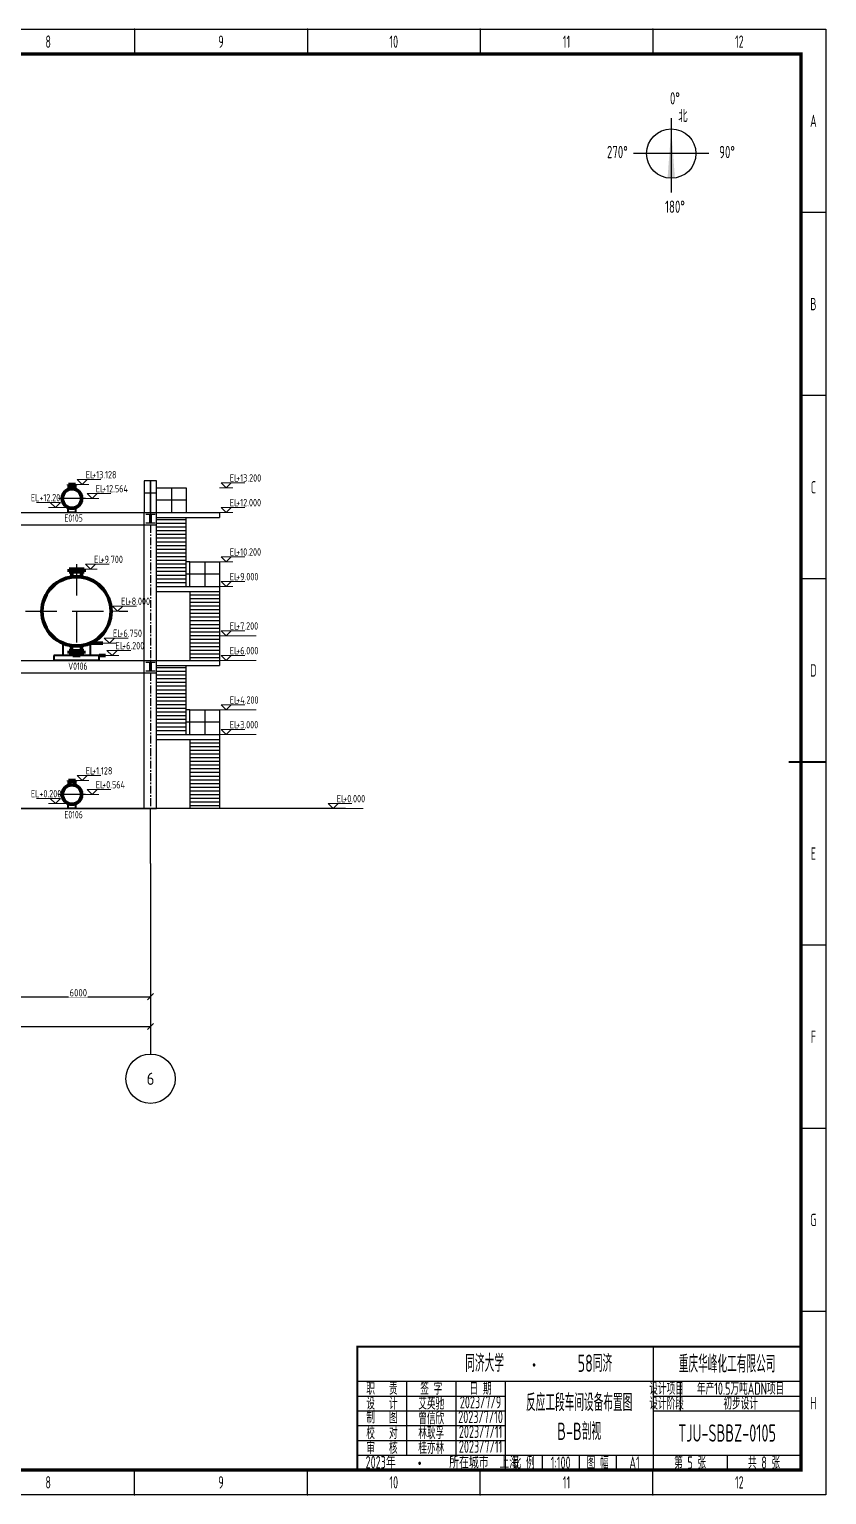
# Model space of a CAD drawing. Header units: millimetres. Extents: x 2250 to 7274, y 852 to 2251.
# Drawn here: x 3817 to 4141, y 855 to 1449 of the extents above; entities that cross this region are included whole.
import ezdxf
from ezdxf.enums import TextEntityAlignment as Align

# ---------------------------------------------------------------- set-up
doc = ezdxf.new("R2010")
doc.units = ezdxf.units.MM
doc.linetypes.add('CENTER', pattern=[50.8, 31.75, -6.35, 6.35, -6.35])
doc.linetypes.add('DASHED', pattern=[19.05, 12.7, -6.35])
for name, color, linetype, lineweight in [('05-图框与标题栏', 7, 'Continuous', 25), ('05-楼梯与安全疏散通道', 4, 'Continuous', 25), ('09-文本', 7, 'Continuous', 25), ('11-指北针', 7, 'Continuous', 25), ('13-文本', 7, 'Continuous', 25), ('13-标注', 7, 'Continuous', 15), ('13-标注 @ 1', 7, 'Continuous', 15), ('14-文本', 7, 'Continuous', 25), ('15-图框与标题栏', 7, 'Continuous', 25), ('2-建筑物轮廓', 7, 'Continuous', 25), ('5-中心线', 170, 'CENTER', 25), ('7-设备基础', 140, 'Continuous', 40), ('8-设备轮廓线', 1, 'Continuous', 80), ('平台&栏杆', 4, 'Continuous', 25)]:
    doc.layers.add(name, color=color, linetype=linetype, lineweight=lineweight)
doc.layers.add('3-网格号', color=7, linetype='Continuous', lineweight=25, true_color=0x5bc6e1)
doc.layers.add('3-网格号 @ 1', color=7, linetype='Continuous', lineweight=25, true_color=0x5bc6e1)
doc.styles.add('5-gbcbig', font='gbenor.shx', dxfattribs={"width": 0.7, "height": 5, "bigfont": 'gbcbig.shx'})
doc.styles.add('7-gbcbig', font='gbenor.shx', dxfattribs={"width": 0.7, "height": 7, "bigfont": 'gbcbig.shx'})
doc.styles.add('pray-6-gbcbig', font='gbenor.shx', dxfattribs={"width": 0.7, "bigfont": 'gbcbig.shx'})
doc.styles.get("Standard").update_dxf_attribs({"font": 'arial.ttf'})
doc.styles.add('卷心菜', font='gbenor.shx', dxfattribs={"width": 0.75, "bigfont": 'gbcbig.shx'})
doc.styles.add('国标英文+数字', font='gbenor.shx', dxfattribs={"width": 0.7, "height": 3})
doc.styles.add('工程字', font='gbenor.shx', dxfattribs={"bigfont": 'gbcbig.shx'})
doc.dimstyles.new('浙里拆烷', dxfattribs={"dimtxt": 3, "dimasz": 2.5, "dimexe": 0.18, "dimexo": 0.0625, "dimgap": 0.09, "dimtad": 1, "dimtoh": 1, "dimdec": 0, "dimlfac": 100, "dimzin": 0, "dimdsep": 46, "dimtxsty": '工程字', "dimblk": 'OBLIQUE', "dimcen": 2.5, "dimadec": 0, "dimazin": 0, "dimtfac": 1, "dimtdec": 0, "dimtofl": 0, "dimtmove": 0, "dimatfit": 1, "dimfxl": 0, "dimtolj": 1, "dimtzin": 0, "dimarcsym": 0})

# ---------------------------------------------------------------- blocks, each defined once
blk = doc.blocks.new('_Oblique')
at = {"color": 0, "linetype": 'ByBlock', "lineweight": -2}
blk.add_line((-0.5, -0.5), (0.5, 0.5), dxfattribs=at)
blk = doc.blocks.new('*D39')
at = {"layer": '13-标注', "color": 0, "lineweight": -2, "ltscale": 0.1, "transparency": 16777216}
for p, q in [((3566.54, 1044.81), (3566.54, 1044.92)), ((3566.54, 1044.74), (3866.54, 1044.74)), ((3866.54, 1044.81), (3866.54, 1044.92))]:
    blk.add_line(p, q, dxfattribs=at)
at = {"layer": 'Defpoints', "color": 0, "ltscale": 0.1, "transparency": 16777216}
for p in [(3566.54, 1044.74), (3866.54, 1044.74), (3866.54, 1044.74)]:
    blk.add_point(p, dxfattribs=at)
at = {"layer": '13-标注', "color": 0, "lineweight": -2, "ltscale": 0.1, "transparency": 16777216, "xscale": 2.5, "yscale": 2.5, "zscale": 2.5, "rotation": 180}
blk.add_blockref('_Oblique', (3566.54, 1044.74), dxfattribs=at)
at = {"layer": '13-标注', "color": 0, "lineweight": -2, "ltscale": 0.1, "transparency": 16777216, "xscale": 2.5, "yscale": 2.5, "zscale": 2.5}
blk.add_blockref('_Oblique', (3866.54, 1044.74), dxfattribs=at)
at = {"layer": '13-标注', "color": 0, "ltscale": 0.1, "transparency": 16777216, "insert": (3747.17, 1046.34), "char_height": 3, "attachment_point": 5, "style": '工程字', "bg_fill": 3, "box_fill_scale": 1.1, "bg_fill_color": 256, "bg_fill_true_color": 13158600, "bg_fill_transparency": 0}
blk.add_mtext('\\A1;30000', dxfattribs=at)
blk = doc.blocks.new('*D38')
at = {"layer": '13-标注', "color": 0, "lineweight": -2, "ltscale": 0.1, "transparency": 16777216}
for p, q in [((3806.58, 1056.87), (3806.58, 1056.99)), ((3806.58, 1056.81), (3866.58, 1056.81)), ((3866.58, 1056.87), (3866.58, 1056.99))]:
    blk.add_line(p, q, dxfattribs=at)
at = {"layer": 'Defpoints', "color": 0, "ltscale": 0.1, "transparency": 16777216}
for p in [(3806.58, 1056.81), (3866.58, 1056.81), (3866.58, 1056.81)]:
    blk.add_point(p, dxfattribs=at)
at = {"layer": '13-标注', "color": 0, "lineweight": -2, "ltscale": 0.1, "transparency": 16777216, "xscale": 2.5, "yscale": 2.5, "zscale": 2.5, "rotation": 180}
blk.add_blockref('_Oblique', (3806.58, 1056.81), dxfattribs=at)
at = {"layer": '13-标注', "color": 0, "lineweight": -2, "ltscale": 0.1, "transparency": 16777216, "xscale": 2.5, "yscale": 2.5, "zscale": 2.5}
blk.add_blockref('_Oblique', (3866.58, 1056.81), dxfattribs=at)
at = {"layer": '13-标注', "color": 0, "ltscale": 0.1, "transparency": 16777216, "insert": (3837.27, 1058.41), "char_height": 3, "attachment_point": 5, "style": '工程字', "bg_fill": 3, "box_fill_scale": 1.1, "bg_fill_color": 256, "bg_fill_true_color": 13158600, "bg_fill_transparency": 0}
blk.add_mtext('\\A1;6000', dxfattribs=at)
blk = doc.blocks.new('标高')
at = {"layer": '13-标注'}
for p, q in [((-0.07, 0), (5.35, 0)), ((2.63, 0), (0.58, 2.02)), ((0.58, 2.02), (10.23, 2.02)), ((2.63, 0), (4.68, 2.02))]:
    blk.add_line(p, q, dxfattribs=at)
at = {"layer": '13-标注', "style": '工程字', "width": 0.75}
blk.add_attdef('标高', text='', height=3, dxfattribs=at).set_placement((6.72, 5.48), align=Align.TOP_LEFT)
at = {"layer": '13-标注 @ 1', "insert": (4.04, 5.48), "char_height": 3, "width": 3.6927, "attachment_point": 1, "style": '工程字'}
blk.add_mtext('EL', dxfattribs=at)
blk = doc.blocks.new('*U317')
at = {"layer": '13-标注'}
ref = blk.add_blockref('标高', (3894.61, 1193.12), dxfattribs=at)
ref.add_attrib('标高', '+6.000', dxfattribs={"layer": '13-标注 @ 1', "height": 3, "style": '工程字', "width": 0.75}).set_placement((3901.33, 1198.59), align=Align.TOP_LEFT)
blk = doc.blocks.new('*U318')
at = {"layer": '13-标注'}
ref = blk.add_blockref('标高', (3894.61, 1203.12), dxfattribs=at)
ref.add_attrib('标高', '+7.200', dxfattribs={"layer": '13-标注 @ 1', "height": 3, "style": '工程字', "width": 0.75}).set_placement((3901.33, 1208.59), align=Align.TOP_LEFT)
blk = doc.blocks.new('*U319')
at = {"layer": '13-标注'}
ref = blk.add_blockref('标高', (3894.61, 1173.12), dxfattribs=at)
ref.add_attrib('标高', '+4.200', dxfattribs={"layer": '13-标注 @ 1', "height": 3, "style": '工程字', "width": 0.75}).set_placement((3901.33, 1178.59), align=Align.TOP_LEFT)
blk = doc.blocks.new('*U320')
at = {"layer": '13-标注'}
ref = blk.add_blockref('标高', (3894.61, 1163.12), dxfattribs=at)
ref.add_attrib('标高', '+3.000', dxfattribs={"layer": '13-标注 @ 1', "height": 3, "style": '工程字', "width": 0.75}).set_placement((3901.33, 1168.59), align=Align.TOP_LEFT)
blk = doc.blocks.new('*U321')
at = {"layer": '13-标注'}
ref = blk.add_blockref('标高', (3938.01, 1133.11), dxfattribs=at)
ref.add_attrib('标高', '+0.000', dxfattribs={"layer": '13-标注 @ 1', "height": 3, "style": '工程字', "width": 0.75}).set_placement((3944.73, 1138.59), align=Align.TOP_LEFT)
blk = doc.blocks.new('*U324')
at = {"layer": '13-标注'}
ref = blk.add_blockref('标高', (3894.61, 1253.1), dxfattribs=at)
ref.add_attrib('标高', '+12.000', dxfattribs={"layer": '13-标注 @ 1', "height": 3, "style": '工程字', "width": 0.75}).set_placement((3901.33, 1258.58), align=Align.TOP_LEFT)
blk = doc.blocks.new('*U325')
at = {"layer": '13-标注'}
ref = blk.add_blockref('标高', (3894.61, 1263.1), dxfattribs=at)
ref.add_attrib('标高', '+13.200', dxfattribs={"layer": '13-标注 @ 1', "height": 3, "style": '工程字', "width": 0.75}).set_placement((3901.33, 1268.58), align=Align.TOP_LEFT)
blk = doc.blocks.new('*U326')
at = {"layer": '13-标注'}
ref = blk.add_blockref('标高', (3894.61, 1233.1), dxfattribs=at)
ref.add_attrib('标高', '+10.200', dxfattribs={"layer": '13-标注 @ 1', "height": 3, "style": '工程字', "width": 0.75}).set_placement((3901.33, 1238.58), align=Align.TOP_LEFT)
blk = doc.blocks.new('*U327')
at = {"layer": '13-标注'}
ref = blk.add_blockref('标高', (3894.61, 1223.1), dxfattribs=at)
ref.add_attrib('标高', '+9.000', dxfattribs={"layer": '13-标注 @ 1', "height": 3, "style": '工程字', "width": 0.75}).set_placement((3901.33, 1228.58), align=Align.TOP_LEFT)
blk = doc.blocks.new('*U400')
at = {"layer": '13-标注'}
ref = blk.add_blockref('标高', (3840.24, 1138.75), dxfattribs=at)
ref.add_attrib('标高', '+0.564', dxfattribs={"layer": '13-标注 @ 1', "height": 3, "style": '工程字', "width": 0.75}).set_placement((3846.96, 1144.23), align=Align.TOP_LEFT)
blk = doc.blocks.new('*U401')
at = {"layer": '13-标注'}
ref = blk.add_blockref('标高', (3836.19, 1144.39), dxfattribs=at)
ref.add_attrib('标高', '+1.128', dxfattribs={"layer": '13-标注 @ 1', "height": 3, "style": '工程字', "width": 0.75}).set_placement((3842.91, 1149.87), align=Align.TOP_LEFT)
blk = doc.blocks.new('*U404')
at = {"layer": '13-标注'}
ref = blk.add_blockref('标高', (3840.24, 1258.76), dxfattribs=at)
ref.add_attrib('标高', '+12.564', dxfattribs={"layer": '13-标注 @ 1', "height": 3, "style": '工程字', "width": 0.75}).set_placement((3846.96, 1264.23), align=Align.TOP_LEFT)
blk = doc.blocks.new('*U405')
at = {"layer": '13-标注'}
ref = blk.add_blockref('标高', (3836.19, 1264.4), dxfattribs=at)
ref.add_attrib('标高', '+13.128', dxfattribs={"layer": '13-标注 @ 1', "height": 3, "style": '工程字', "width": 0.75}).set_placement((3842.91, 1269.87), align=Align.TOP_LEFT)
blk = doc.blocks.new('*U478')
at = {"layer": '14-文本'}
ref = blk.add_blockref('标高', (3847.25, 1200.16), dxfattribs=at)
ref.add_attrib('标高', '+6.750', dxfattribs={"layer": '13-标注 @ 1', "height": 3, "style": '工程字', "width": 0.75}).set_placement((3853.97, 1205.64), align=Align.TOP_LEFT)
blk = doc.blocks.new('*U479')
at = {"layer": '14-文本'}
ref = blk.add_blockref('标高', (3850.6, 1213.13), dxfattribs=at)
ref.add_attrib('标高', '+8.000', dxfattribs={"layer": '13-标注 @ 1', "height": 3, "style": '工程字', "width": 0.75}).set_placement((3857.32, 1218.61), align=Align.TOP_LEFT)
blk = doc.blocks.new('*U480')
at = {"layer": '14-文本'}
ref = blk.add_blockref('标高', (3848.32, 1195.11), dxfattribs=at)
ref.add_attrib('标高', '+6.200', dxfattribs={"layer": '13-标注 @ 1', "height": 3, "style": '工程字', "width": 0.75}).set_placement((3855.05, 1200.58), align=Align.TOP_LEFT)
blk = doc.blocks.new('*U481')
at = {"layer": '14-文本'}
ref = blk.add_blockref('标高', (3839.6, 1230.09), dxfattribs=at)
ref.add_attrib('标高', '+9.700', dxfattribs={"layer": '13-标注 @ 1', "height": 3, "style": '工程字', "width": 0.75}).set_placement((3846.32, 1235.57), align=Align.TOP_LEFT)

msp = doc.modelspace()

# ---------------------------------------------------------------- hatches: boundary and pattern name
at = {"layer": '11-指北针', "lineweight": 25}
h = msp.add_hatch(color=0, dxfattribs=at)
h.paths.add_polyline_path([(4079.274, 1388.68, -0.0374474), (4077.782, 1388.568, -0.0374474), (4076.291, 1388.68), (4077.032, 1398.568), (4077.782, 1398.568), (4078.532, 1398.568)])
h.paths.add_polyline_path([(4078.532, 1398.568), (4077.782, 1398.568), (4077.032, 1398.568), (4077.782, 1408.568)])
at = {"layer": '2-建筑物轮廓'}
h = msp.add_hatch(color=1, dxfattribs=at)
h.dxf.hatch_style = 1
h.paths.add_polyline_path([(3866.289, 1252.105), (3866.289, 1249.105), (3864.539, 1249.105), (3864.539, 1248.605), (3868.539, 1248.605), (3868.539, 1249.105), (3866.789, 1249.105), (3866.789, 1252.105), (3868.539, 1252.105), (3868.539, 1252.605), (3864.539, 1252.605), (3864.539, 1252.105)])
h = msp.add_hatch(color=1, dxfattribs=at)
h.dxf.hatch_style = 1
h.paths.add_polyline_path([(3866.289, 1252.105), (3866.289, 1249.105), (3864.539, 1249.105), (3864.539, 1248.605), (3868.539, 1248.605), (3868.539, 1249.105), (3866.789, 1249.105), (3866.789, 1252.105), (3868.539, 1252.105), (3868.539, 1252.605), (3864.539, 1252.605), (3864.539, 1252.105)])
h = msp.add_hatch(color=1, dxfattribs=at)
h.dxf.hatch_style = 1
h.paths.add_polyline_path([(3866.289, 1192.105), (3866.289, 1189.105), (3864.539, 1189.105), (3864.539, 1188.605), (3868.539, 1188.605), (3868.539, 1189.105), (3866.789, 1189.105), (3866.789, 1192.105), (3868.539, 1192.105), (3868.539, 1192.605), (3864.539, 1192.605), (3864.539, 1192.105)])
h = msp.add_hatch(color=1, dxfattribs=at)
h.dxf.hatch_style = 1
h.paths.add_polyline_path([(3866.289, 1192.105), (3866.289, 1189.105), (3864.539, 1189.105), (3864.539, 1188.605), (3868.539, 1188.605), (3868.539, 1189.105), (3866.789, 1189.105), (3866.789, 1192.105), (3868.539, 1192.105), (3868.539, 1192.605), (3864.539, 1192.605), (3864.539, 1192.105)])

# ---------------------------------------------------------------- linework, layer by layer
at = {"layer": '05-图框与标题栏'}
for p, q in [((3299.443, 1448.94), (4140.443, 1448.94)), ((3860.11, 1448.94), (3860.11, 1438.94)), ((3930.193, 1448.94), (3930.193, 1438.94)), ((4000.276, 1448.94), (4000.276, 1438.94)), ((4070.36, 1448.94), (4070.36, 1438.94)), ((4140.443, 1448.94), (4140.443, 854.94)), ((4140.443, 1374.69), (4130.443, 1374.69)), ((4140.443, 1300.44), (4130.443, 1300.44)), ((4140.443, 1226.19), (4130.443, 1226.19)), ((4140.443, 1077.69), (4130.443, 1077.69)), ((4140.443, 1003.44), (4130.443, 1003.44)), ((4140.443, 929.19), (4130.443, 929.19)), ((4070.443, 914.94), (4070.443, 864.94)), ((3950.443, 900.94), (4130.443, 900.94)), ((3970.443, 900.94), (3970.443, 870.94)), ((3990.443, 900.94), (3990.443, 870.94)), ((4010.443, 900.94), (4010.443, 864.94)), ((4081.443, 900.94), (4081.443, 888.94)), ((3950.443, 894.94), (4010.443, 894.94)), ((4070.443, 894.94), (4130.443, 894.94)), ((3950.443, 888.94), (4010.443, 888.94)), ((4070.443, 888.94), (4130.443, 888.94)), ((3950.443, 882.94), (4010.443, 882.94)), ((3950.443, 876.94), (4010.443, 876.94)), ((3950.443, 870.94), (4130.443, 870.94)), ((4025.443, 870.94), (4025.443, 864.94)), ((4040.443, 870.94), (4040.443, 864.94)), ((4055.443, 870.94), (4055.443, 864.94)), ((4100.443, 870.94), (4100.443, 864.94)), ((3860.11, 854.94), (3860.11, 864.94)), ((3930.193, 854.94), (3930.193, 864.94)), ((4000.276, 854.94), (4000.276, 864.94)), ((4070.36, 854.94), (4070.36, 864.94)), ((4140.443, 854.94), (3299.443, 854.94))]:
    msp.add_line(p, q, dxfattribs=at)
at = {"layer": '05-图框与标题栏', "const_width": 1.4}
msp.add_lwpolyline([(3324.443, 1438.94), (3324.443, 864.94), (4130.443, 864.94), (4130.443, 1438.94)], close=True, dxfattribs=at)
at = {"layer": '05-图框与标题栏', "const_width": 0.8}
for points in [[(4140.443, 1151.94), (4125.443, 1151.94)], [(4130.443, 914.94), (3950.443, 914.94), (3950.443, 864.94)]]:
    msp.add_lwpolyline(points, dxfattribs=at)
at = {"layer": '05-图框与标题栏'}
for p in [(3860.11, 1448.94), (3860.11, 1448.94), (3860.11, 1448.94), (3930.193, 1448.94), (3930.193, 1448.94), (3930.193, 1448.94), (4000.276, 1448.94), (4000.276, 1448.94), (4000.276, 1448.94), (4070.36, 1448.94), (4070.36, 1448.94), (4070.36, 1448.94), (4140.443, 1374.69), (4140.443, 1300.44), (4140.443, 1226.19), (4140.443, 1151.94), (4140.443, 1077.69), (4140.443, 1003.44), (4140.443, 929.19), (3860.11, 854.94), (3930.193, 854.94), (4000.276, 854.94), (4070.36, 854.94)]:
    msp.add_point(p, dxfattribs=at)
at = {"layer": '05-楼梯与安全疏散通道', "lineweight": 25, "ltscale": 0.1}
for p, q in [((3869.038, 1263.117), (3881.038, 1263.117)), ((3875.038, 1263.117), (3875.038, 1253.117)), ((3881.038, 1263.117), (3881.038, 1253.117)), ((3881.038, 1258.117), (3869.038, 1258.117)), ((3869.038, 1253.105), (3894.538, 1253.105)), ((3869.038, 1251.105), (3894.538, 1251.105)), ((3881.038, 1250.105), (3869.038, 1250.105)), ((3881.038, 1248.605), (3869.038, 1248.605)), ((3881.038, 1223.105), (3881.038, 1251.105)), ((3881.038, 1247.105), (3869.038, 1247.105)), ((3881.038, 1245.605), (3869.038, 1245.605)), ((3881.038, 1244.105), (3869.038, 1244.105)), ((3881.038, 1242.605), (3869.038, 1242.605)), ((3881.038, 1241.105), (3869.038, 1241.105)), ((3881.038, 1239.605), (3869.038, 1239.605)), ((3881.038, 1238.105), (3869.038, 1238.105)), ((3881.038, 1236.605), (3869.038, 1236.605)), ((3881.038, 1235.105), (3869.038, 1235.105)), ((3881.038, 1233.605), (3869.038, 1233.605)), ((3881.038, 1232.105), (3869.038, 1232.105)), ((3881.038, 1230.605), (3869.038, 1230.605)), ((3882.538, 1233.105), (3881.038, 1233.105)), ((3882.538, 1223.105), (3882.538, 1233.105)), ((3882.538, 1233.105), (3894.538, 1233.105)), ((3888.538, 1233.105), (3888.538, 1223.105)), ((3894.538, 1233.105), (3894.538, 1223.105)), ((3881.038, 1229.105), (3869.038, 1229.105)), ((3881.038, 1227.605), (3869.038, 1227.605)), ((3881.038, 1226.105), (3869.038, 1226.105)), ((3881.038, 1224.605), (3869.038, 1224.605)), ((3894.538, 1228.105), (3881.038, 1228.105)), ((3869.038, 1223.105), (3894.538, 1223.105)), ((3869.038, 1221.105), (3894.538, 1221.105)), ((3882.538, 1221.105), (3882.538, 1193.105)), ((3894.538, 1219.605), (3882.538, 1219.605)), ((3894.538, 1218.105), (3882.538, 1218.105)), ((3894.538, 1223.105), (3894.538, 1193.105)), ((3894.538, 1216.605), (3882.538, 1216.605)), ((3894.538, 1215.105), (3882.538, 1215.105)), ((3894.538, 1213.605), (3882.538, 1213.605)), ((3894.538, 1212.105), (3882.538, 1212.105)), ((3894.538, 1210.605), (3882.538, 1210.605)), ((3894.538, 1209.105), (3882.538, 1209.105)), ((3894.538, 1207.605), (3882.538, 1207.605)), ((3894.538, 1206.105), (3882.538, 1206.105)), ((3894.538, 1204.605), (3882.538, 1204.605)), ((3894.538, 1203.105), (3882.538, 1203.105)), ((3894.538, 1201.605), (3882.538, 1201.605)), ((3894.538, 1200.105), (3882.538, 1200.105)), ((3894.538, 1198.605), (3882.538, 1198.605)), ((3894.538, 1197.105), (3882.538, 1197.105)), ((3894.538, 1195.605), (3882.538, 1195.605)), ((3894.538, 1194.105), (3882.538, 1194.105)), ((3869.038, 1193.117), (3894.538, 1193.117)), ((3869.038, 1191.117), (3894.538, 1191.117)), ((3881.038, 1190.117), (3869.038, 1190.117)), ((3881.038, 1188.617), (3869.038, 1188.617)), ((3881.038, 1163.117), (3881.038, 1191.117)), ((3881.038, 1187.117), (3869.038, 1187.117)), ((3881.038, 1185.617), (3869.038, 1185.617)), ((3881.038, 1184.117), (3869.038, 1184.117)), ((3881.038, 1182.617), (3869.038, 1182.617)), ((3881.038, 1181.117), (3869.038, 1181.117)), ((3881.038, 1179.617), (3869.038, 1179.617)), ((3881.038, 1178.117), (3869.038, 1178.117)), ((3881.038, 1176.617), (3869.038, 1176.617)), ((3881.038, 1175.117), (3869.038, 1175.117)), ((3881.038, 1173.617), (3869.038, 1173.617)), ((3881.038, 1172.117), (3869.038, 1172.117)), ((3881.038, 1170.617), (3869.038, 1170.617)), ((3882.538, 1173.117), (3881.038, 1173.117)), ((3882.538, 1163.117), (3882.538, 1173.117)), ((3882.538, 1173.117), (3894.538, 1173.117)), ((3888.538, 1173.117), (3888.538, 1163.117)), ((3894.538, 1173.117), (3894.538, 1163.117)), ((3881.038, 1169.117), (3869.038, 1169.117)), ((3881.038, 1167.617), (3869.038, 1167.617)), ((3881.038, 1166.117), (3869.038, 1166.117)), ((3881.038, 1164.617), (3869.038, 1164.617)), ((3894.538, 1168.117), (3881.038, 1168.117)), ((3869.038, 1163.117), (3894.538, 1163.117)), ((3869.038, 1161.117), (3894.538, 1161.117)), ((3882.538, 1161.117), (3882.538, 1133.117)), ((3894.538, 1159.617), (3882.538, 1159.617)), ((3894.538, 1163.117), (3894.538, 1133.117)), ((3894.538, 1158.117), (3882.538, 1158.117)), ((3894.538, 1156.617), (3882.538, 1156.617)), ((3894.538, 1155.117), (3882.538, 1155.117)), ((3894.538, 1153.617), (3882.538, 1153.617)), ((3894.538, 1152.117), (3882.538, 1152.117)), ((3894.538, 1150.617), (3882.538, 1150.617)), ((3894.538, 1149.117), (3882.538, 1149.117)), ((3894.538, 1147.617), (3882.538, 1147.617)), ((3894.538, 1146.117), (3882.538, 1146.117)), ((3894.538, 1144.617), (3882.538, 1144.617)), ((3894.538, 1143.117), (3882.538, 1143.117)), ((3894.538, 1141.617), (3882.538, 1141.617)), ((3894.538, 1140.117), (3882.538, 1140.117)), ((3894.538, 1138.617), (3882.538, 1138.617)), ((3894.538, 1137.117), (3882.538, 1137.117)), ((3894.538, 1135.617), (3882.538, 1135.617)), ((3894.538, 1134.117), (3882.538, 1134.117))]:
    msp.add_line(p, q, dxfattribs=at)
at = {"layer": '05-楼梯与安全疏散通道', "ltscale": 0.2}
msp.add_line((3869.038, 1253.117), (3869.038, 1263.117), dxfattribs=at)
at = {"layer": '05-楼梯与安全疏散通道'}
for p, q in [((3894.538, 1253.105), (3894.538, 1251.105)), ((3894.538, 1193.117), (3894.538, 1191.117))]:
    msp.add_line(p, q, dxfattribs=at)
at = {"layer": '11-指北针', "color": 0}
for p, q in [((4077.782, 1412.962), (4077.782, 1382.823)), ((4092.971, 1398.568), (4062.445, 1398.568))]:
    msp.add_line(p, q, dxfattribs=at)
at = {"layer": '11-指北针', "color": 0, "lineweight": 25}
msp.add_circle((4077.782, 1398.568), 10, dxfattribs=at)
at = {"layer": '13-标注'}
for p, q in [((3830.015, 1257.138), (3820.365, 1257.138)), ((3833.21, 1255.115), (3825.241, 1255.115)), ((3827.965, 1255.115), (3825.914, 1257.138)), ((3827.965, 1255.115), (3830.015, 1257.138)), ((3830.015, 1137.136), (3820.365, 1137.136)), ((3833.21, 1135.113), (3825.241, 1135.113)), ((3827.965, 1135.113), (3825.914, 1137.136)), ((3827.965, 1135.113), (3830.015, 1137.136))]:
    msp.add_line(p, q, dxfattribs=at)
at = {"layer": '13-标注', "ltscale": 0.1}
for p, q in [((3909.369, 1203.117), (3899.964, 1203.117)), ((3909.369, 1193.117), (3899.964, 1193.117)), ((3909.369, 1173.117), (3899.964, 1173.117)), ((3909.369, 1163.117), (3899.964, 1163.117)), ((3952.766, 1133.111), (3943.362, 1133.111))]:
    msp.add_line(p, q, dxfattribs=at)
at = {"layer": '14-文本'}
for p, q in [((3866.289, 1249.105), (3866.289, 1252.105)), ((3866.289, 1249.105), (3866.289, 1252.105)), ((3866.789, 1252.105), (3866.789, 1249.105)), ((3866.789, 1252.105), (3866.789, 1249.105)), ((3866.289, 1189.105), (3866.289, 1192.105)), ((3866.289, 1189.105), (3866.289, 1192.105)), ((3866.789, 1192.105), (3866.789, 1189.105)), ((3866.789, 1192.105), (3866.789, 1189.105))]:
    msp.add_line(p, q, dxfattribs=at)
at = {"layer": '14-文本', "lineweight": 100}
for p, q in [((3842.195, 1200.164), (3847.246, 1200.164)), ((3848.252, 1195.105), (3845.75, 1195.101))]:
    msp.add_line(p, q, dxfattribs=at)
at = {"layer": '2-建筑物轮廓'}
for p, q in [((3564.038, 1248.111), (3869.039, 1248.111)), ((3564.038, 1188.111), (3869.039, 1188.111))]:
    msp.add_line(p, q, dxfattribs=at)
at = {"layer": '2-建筑物轮廓', "ltscale": 0.1}
for p, q in [((3809.038, 1253.111), (3869.038, 1253.111)), ((3864.039, 1193.105), (3864.039, 1253.105)), ((3869.039, 1193.105), (3869.039, 1253.105)), ((3809.038, 1193.111), (3869.038, 1193.111)), ((3864.039, 1133.105), (3864.039, 1193.105)), ((3869.039, 1133.105), (3869.039, 1193.105)), ((3487.467, 1133.111), (3869.039, 1133.105)), ((3945.61, 1133.111), (3564.038, 1133.105))]:
    msp.add_line(p, q, dxfattribs=at)
at = {"layer": '3-网格号'}
msp.add_line((3866.538, 1110.82), (3866.539, 1133.105), dxfattribs=at)
msp.add_circle((3866.581, 1023.556), 10, dxfattribs=at)
msp.add_circle((3866.581, 1023.556), 10, dxfattribs=at)
at = {"layer": '5-中心线'}
for p, q in [((3840.142, 1258.756), (3829.271, 1258.756)), ((3840.142, 1138.754), (3829.271, 1138.754))]:
    msp.add_line(p, q, dxfattribs=at)
at = {"layer": '5-中心线', "ltscale": 0.1}
for p, q in [((3866.539, 1253.105), (3866.539, 1193.105)), ((3866.539, 1193.105), (3866.539, 1133.105))]:
    msp.add_line(p, q, dxfattribs=at)
at = {"layer": '5-中心线', "linetype": 'DASHED'}
for p, q in [((3836.567, 1232.114), (3836.567, 1194.096)), ((3815.808, 1213.105), (3857.327, 1213.105))]:
    msp.add_line(p, q, dxfattribs=at)
at = {"layer": '7-设备基础'}
for p, q in [((3833.21, 1253.111), (3833.21, 1255.116)), ((3836.211, 1255.116), (3836.211, 1253.111)), ((3836.211, 1253.111), (3833.21, 1253.111)), ((3831.122, 1195.092), (3831.113, 1200.089)), ((3842.186, 1195.127), (3842.195, 1200.164)), ((3845.75, 1195.105), (3827.349, 1195.105)), ((3827.349, 1195.091), (3827.349, 1193.111)), ((3845.75, 1193.111), (3845.75, 1195.101)), ((3845.739, 1193.111), (3827.338, 1193.111)), ((3833.21, 1133.109), (3833.21, 1135.114)), ((3836.211, 1135.114), (3836.211, 1133.109)), ((3836.211, 1133.109), (3833.21, 1133.109))]:
    msp.add_line(p, q, dxfattribs=at)
at = {"layer": '8-设备轮廓线'}
for p, q in [((3836.113, 1264.396), (3833.3, 1264.396)), ((3833.3, 1264.396), (3833.3, 1264.115)), ((3833.3, 1264.115), (3833.582, 1264.115)), ((3833.582, 1264.115), (3833.582, 1262.529)), ((3835.831, 1264.115), (3833.582, 1264.115)), ((3835.831, 1262.529), (3835.831, 1264.115)), ((3835.831, 1264.115), (3836.113, 1264.115)), ((3836.113, 1264.115), (3836.113, 1264.396)), ((3839.601, 1230.094), (3833.589, 1230.094)), ((3833.589, 1230.094), (3833.589, 1229.091)), ((3839.601, 1229.091), (3839.601, 1230.094)), ((3833.589, 1229.091), (3834.591, 1229.091)), ((3834.591, 1226.943), (3834.591, 1229.091)), ((3838.599, 1229.091), (3834.591, 1229.091)), ((3838.599, 1226.943), (3838.599, 1229.091)), ((3838.599, 1229.091), (3839.601, 1229.091)), ((3833.561, 1195.979), (3833.561, 1196.981)), ((3833.561, 1196.981), (3834.563, 1196.981)), ((3833.561, 1195.979), (3839.574, 1195.979)), ((3834.496, 1196.981), (3834.496, 1199.139)), ((3838.571, 1196.981), (3834.563, 1196.981)), ((3838.045, 1195.105), (3835.045, 1195.105)), ((3838.571, 1199.129), (3838.571, 1196.981)), ((3838.571, 1196.981), (3839.574, 1196.981)), ((3839.574, 1196.981), (3839.574, 1195.979)), ((3836.113, 1144.394), (3833.3, 1144.394)), ((3833.3, 1144.394), (3833.3, 1144.113)), ((3833.3, 1144.113), (3833.582, 1144.113)), ((3833.582, 1144.113), (3833.582, 1142.527)), ((3835.831, 1144.113), (3833.582, 1144.113)), ((3835.831, 1142.527), (3835.831, 1144.113)), ((3835.831, 1144.113), (3836.113, 1144.113)), ((3836.113, 1144.113), (3836.113, 1144.394))]:
    msp.add_line(p, q, dxfattribs=at)
for centre, radius in [((3834.706, 1258.756), 3.937), ((3836.567, 1213.014), 14.029), ((3834.706, 1138.754), 3.937)]:
    msp.add_circle(centre, radius, dxfattribs=at)
at = {"layer": '平台&栏杆'}
for p, q in [((3866.538, 1260.908), (3864.038, 1260.908)), ((3869.038, 1260.908), (3866.538, 1260.908))]:
    msp.add_line(p, q, dxfattribs=at)
for points in [[(3866.538, 1253.117), (3866.538, 1265.908), (3864.038, 1265.908), (3864.038, 1253.117), (3866.538, 1253.117)], [(3869.038, 1253.117), (3869.038, 1265.908), (3866.538, 1265.908), (3866.538, 1253.117), (3869.038, 1253.117)]]:
    msp.add_lwpolyline(points, dxfattribs=at)

# ---------------------------------------------------------------- block references
at = {"layer": '09-文本', "lineweight": 100}
for name in ['*U405', '*U325', '*U404', '*U324', '*U481', '*U326', '*U327', '*U479', '*U318', '*U478', '*U480', '*U317', '*U319', '*U320', '*U401', '*U400', '*U321']:
    msp.add_blockref(name, (0, 0), dxfattribs=at)

# ---------------------------------------------------------------- texts
at = {"layer": '05-图框与标题栏', "attachment_point": 5}
for s, width, heights, insert, char_height, style in [('8', 70.08333, [0], (3825.068, 1443.94), 5, '5-gbcbig'), ('9', 70.08333, [0], (3895.151, 1443.94), 5, '5-gbcbig'), ('10', 70.08333, [0], (3965.235, 1443.94), 5, '5-gbcbig'), ('11', 70.08333, [0], (4035.318, 1443.94), 5, '5-gbcbig'), ('12', 70.08333, [0], (4105.401, 1443.94), 5, '5-gbcbig'), ('A', 10, [0], (4135.443, 1411.815), 5, '5-gbcbig'), ('B', 10, [0], (4135.443, 1337.565), 5, '5-gbcbig'), ('C', 10, [0], (4135.443, 1263.315), 5, '5-gbcbig'), ('D', 10, [0], (4135.443, 1189.065), 5, '5-gbcbig'), ('E', 10, [0], (4135.443, 1114.815), 5, '5-gbcbig'), ('F', 10, [0], (4135.443, 1040.565), 5, '5-gbcbig'), ('G', 10, [0], (4135.443, 966.315), 5, '5-gbcbig'), ('重庆华峰化工有限公司', 60, [0], (4100.443, 907.94), 7, '7-gbcbig'), ('职   责', 20, [0], (3960.443, 897.94), 5, '5-gbcbig'), ('签 字', 20, [0], (3980.443, 897.94), 5, '5-gbcbig'), ('日 期', 20, [0], (4000.443, 897.94), 5, '5-gbcbig'), ('设计项目', 15, [0], (4075.889, 897.94), 5, '5-gbcbig'), ('设   计', 20, [0], (3960.443, 891.94), 5, '5-gbcbig'), ('艾英驰', 20, [0], (3980.443, 891.94), 5, '5-gbcbig'), ('2023/7/9', 20, [0], (4000.443, 892.44), 5, '5-gbcbig'), ('设计阶段', 15, [0], (4075.889, 891.94), 5, '5-gbcbig'), ('H', 10, [0], (4135.443, 892.065), 5, '5-gbcbig'), ('制   图', 20, [0], (3960.443, 886.303), 5, '5-gbcbig'), ('曾信欣', 20, [0], (3980.443, 885.94), 5, '5-gbcbig'), ('2023/7/10', 20, [0], (4000.443, 886.44), 5, '5-gbcbig'), ('校   对', 20, [0], (3960.443, 879.94), 5, '5-gbcbig'), ('林耿孚', 20, [0], (3980.443, 879.94), 5, '5-gbcbig'), ('2023/7/11', 20, [0], (4000.443, 880.44), 5, '5-gbcbig'), ('TJU-SBBZ-0105', 60, [12.52], (4100.443, 879.94), 7, '7-gbcbig'), ('审   核', 20, [0], (3960.443, 873.94), 5, '5-gbcbig'), ('桂亦林', 20, [0], (3980.443, 873.94), 5, '5-gbcbig'), ('2023/7/11', 20, [0], (4000.443, 874.44), 5, '5-gbcbig'), ('比 例', 15, [0], (4017.943, 867.94), 5, '5-gbcbig'), ('1:100', 15, [0], (4032.943, 867.94), 5, '5-gbcbig'), ('图 幅', 15, [0], (4047.943, 867.94), 5, '5-gbcbig'), ('A1', 14.91667, [0], (4062.901, 867.94), 5, '5-gbcbig'), ('第 5 张', 30, [0], (4085.443, 867.94), 5, '5-gbcbig'), ('共 8 张', 30, [0], (4115.443, 867.94), 5, '5-gbcbig'), ('8', 70.08333, [0], (3825.068, 859.94), 5, '5-gbcbig'), ('9', 70.08333, [0], (3895.151, 859.94), 5, '5-gbcbig'), ('10', 70.08333, [0], (3965.235, 859.94), 5, '5-gbcbig'), ('11', 70.08333, [0], (4035.318, 859.94), 5, '5-gbcbig'), ('12', 70.08333, [0], (4105.401, 859.94), 5, '5-gbcbig')]:
    msp.add_mtext_dynamic_manual_height_columns(s, width=width, gutter_width=25, heights=heights, dxfattribs=dict(at, insert=insert, char_height=char_height, style=style))
at = {"layer": '05-图框与标题栏'}
for s, insert, char_height, width, attachment_point, style in [('\\pi5.78018;同济大学             ', (3988.471, 908.216), 7, 32.2593, 4, '7-gbcbig'), ('58同济          ', (4046.812, 908.216), 7, 32.2593, 5, '7-gbcbig'), (' 2023{\\W0.8;年          所在城市  上海}', (3951.918, 868.098), 5, 67.52949, 4, '5-gbcbig'), ('{\\fFangSong|b0|i0|c134|p49;\\W0.8;·}', (3973.013, 870.077), 5, 18.9039, 1, '5-gbcbig')]:
    msp.add_mtext(s, dxfattribs=dict(at, insert=insert, char_height=char_height, width=width, attachment_point=attachment_point, style=style))
at = {"layer": '05-图框与标题栏', "insert": (4019.437, 909.944), "char_height": 5, "width": 31.50651, "attachment_point": 1}
msp.add_mtext('{\\fFangSong|b0|i0|c134|p49;\\W0.8;·}', dxfattribs=at)
at = {"layer": '09-文本', "char_height": 5, "attachment_point": 5, "style": '5-gbcbig'}
for s, width, gutter_width, insert in [('年产10.5万吨ADN项目', 49.05992, 35, (4105.913, 897.94)), ('初步设计', 48.99992, 12.5, (4105.943, 891.94))]:
    msp.add_mtext_dynamic_manual_height_columns(s, width=width, gutter_width=gutter_width, heights=[0], dxfattribs=dict(at, insert=insert))
at = {"layer": '13-文本', "char_height": 3, "attachment_point": 5, "style": '国标英文+数字'}
for s, insert in [('E0105', (3835.368, 1250.82)), ('V0106', (3837.093, 1190.788)), ('E0106', (3835.368, 1130.586))]:
    msp.add_mtext_dynamic_manual_height_columns(s, width=20.34727, gutter_width=25, heights=[0], dxfattribs=dict(at, insert=insert))
at = {"layer": '13-标注', "style": '工程字', "width": 0.75}
for tag, p in [('EL+12.200', (3818.058, 1260.59)), ('EL+0.200', (3818.058, 1140.588))]:
    msp.add_attdef(tag, text='0.300', height=3, dxfattribs=at).set_placement(p, align=Align.TOP_LEFT)
at = {"layer": '14-文本', "char_height": 5, "attachment_point": 1, "style": '卷心菜'}
for s, width, insert in [('0%%D', 8.83739, (4077.257, 1423.445)), ('北', 11.82938, (4080.652, 1416.269)), ('270%%D', 7.76795, (4051.707, 1401.688)), ('90%%D', 7.76795, (4097.23, 1401.688)), ('180%%D', 8.83739, (4075.269, 1379.527))]:
    msp.add_mtext_dynamic_manual_height_columns(s, width=width, gutter_width=25, heights=[0], dxfattribs=dict(at, insert=insert))
at = {"layer": '15-图框与标题栏', "insert": (4040.443, 886.467), "char_height": 7, "width": 60, "attachment_point": 5, "style": 'pray-6-gbcbig'}
msp.add_mtext('反应工段车间设备布置图\\PB-B剖视', dxfattribs=at)
at = {"layer": '3-网格号 @ 1', "insert": (3866.581, 1023.556), "char_height": 5, "width": 17.56965, "attachment_point": 5, "style": '工程字'}
msp.add_mtext('6', dxfattribs=at)

# ---------------------------------------------------------------- next in the draw order: dimensions: what is measured, and where the dimension line sits
at = {"layer": '13-标注', "ltscale": 0.1}
for base, p1, p2, picture, middle in [((3866.581, 1056.811), (3806.581, 1056.811), (3866.581, 1056.811), '*D38', (3837.269, 1056.811)), ((3866.538, 1044.743), (3566.538, 1044.743), (3866.538, 1044.743), '*D39', (3747.172, 1044.743))]:
    dim = msp.add_linear_dim(base=base, p1=p1, p2=p2, dimstyle='浙里拆烷', override={"dimgap": 0.1, "dimtfill": 1, "dimarcsym": 1}, dxfattribs=at)
    dim.commit()
    dim.dimension.update_dxf_attribs({"geometry": picture, "text_midpoint": middle, "dimtype": 160})

# ---------------------------------------------------------------- next in the draw order: linework, layer by layer
at = {"layer": '3-网格号'}
msp.add_line((3866.538, 1110.82), (3866.538, 1033.556), dxfattribs=at)

doc.saveas('drawing.dxf')
